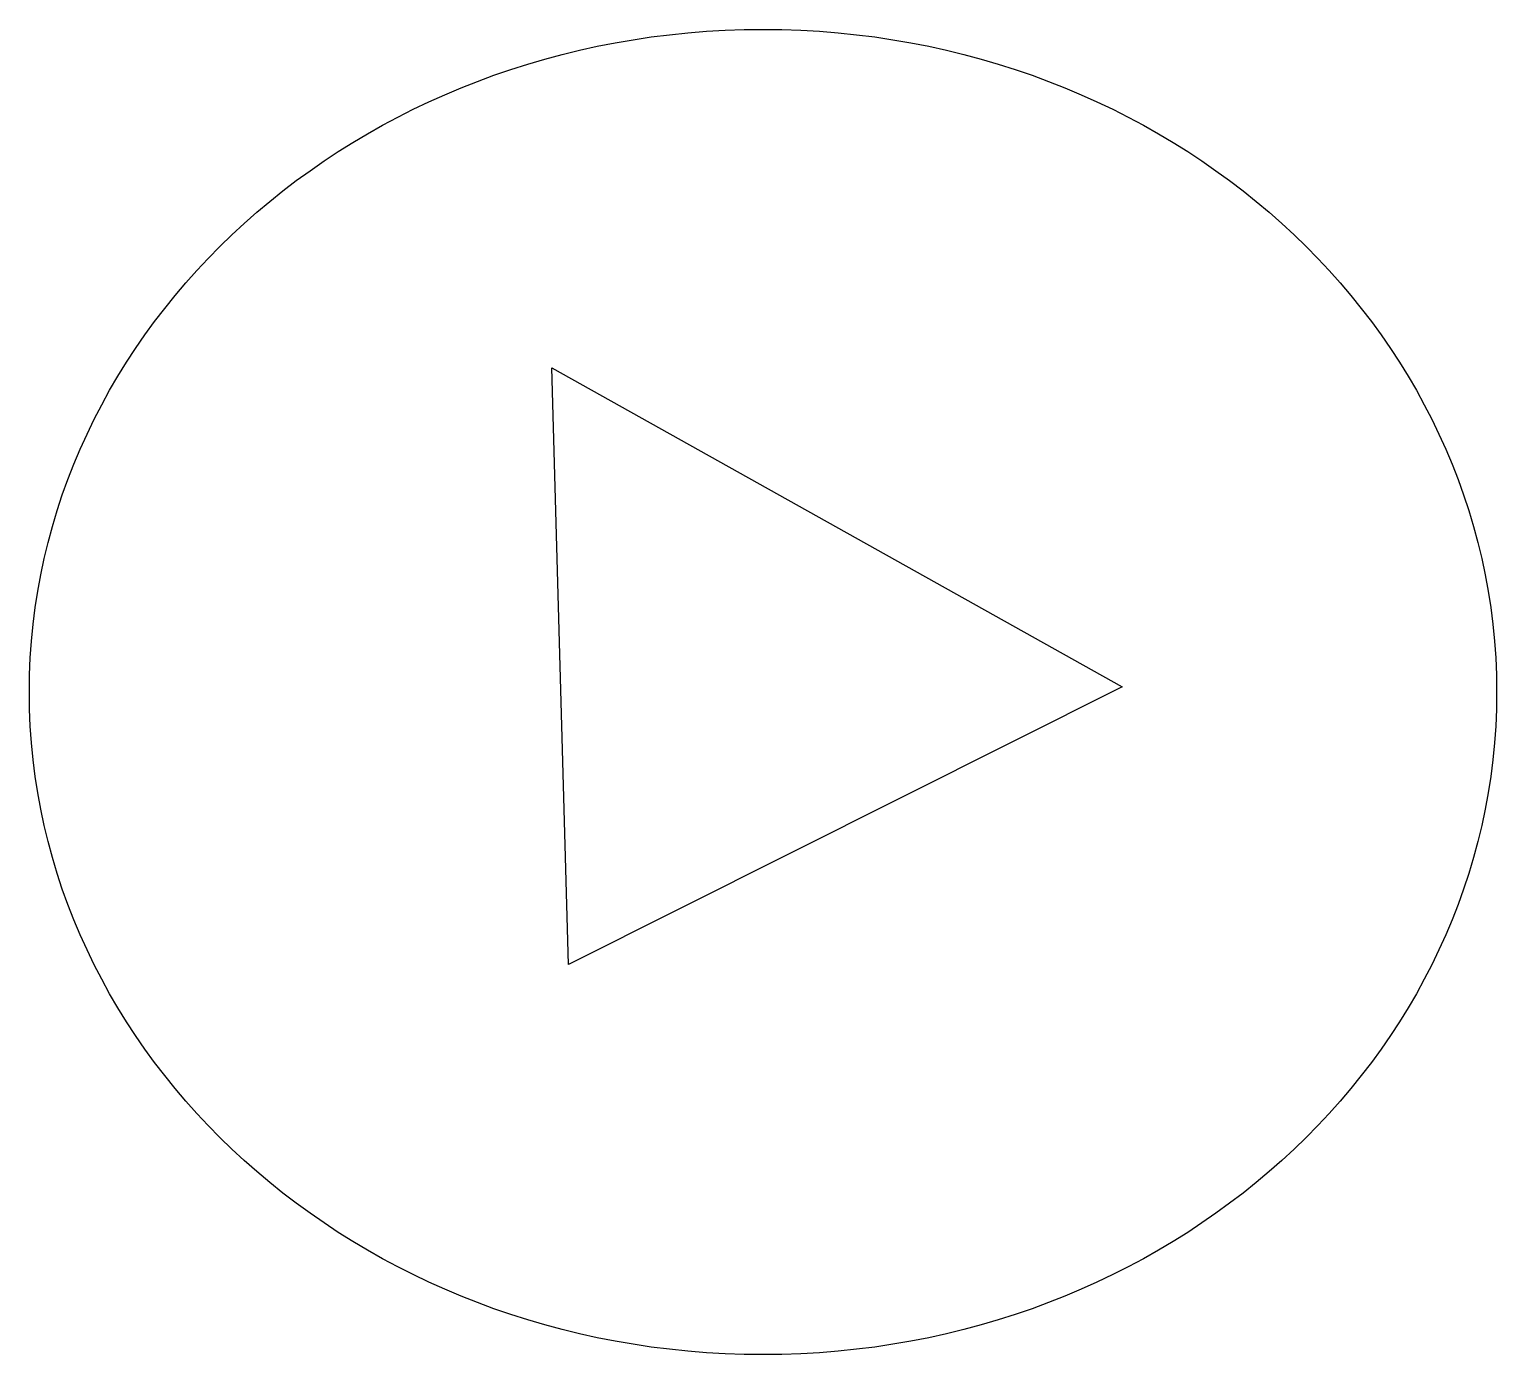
# Model space of a CAD drawing. Extents: x 30.9 to 74.7, y 223.3 to 262.8.
import ezdxf

# ---------------------------------------------------------------- set-up
doc = ezdxf.new("R2010")
doc.units = 0
doc.header["$MEASUREMENT"] = 0
doc.layers.add('LAYER_1', color=160, linetype='Continuous')

# ---------------------------------------------------------------- blocks, each defined once
blk = doc.blocks.new('AI9-BLK1')
at = {"layer": 'LAYER_1', "color": 7}
blk.add_lwpolyline([(-6.295, 9.663), (10.711, 0.15), (-5.795, -8.121)], close=True, dxfattribs=at)
blk.add_ellipse((0, 0), major_axis=(21.872, 0), ratio=0.903226, dxfattribs=at)

msp = doc.modelspace()

# ---------------------------------------------------------------- block references
at = {"layer": 'LAYER_1', "color": 7}
msp.add_blockref('AI9-BLK1', (52.799, 243.064), dxfattribs=at)

doc.saveas('drawing.dxf')
